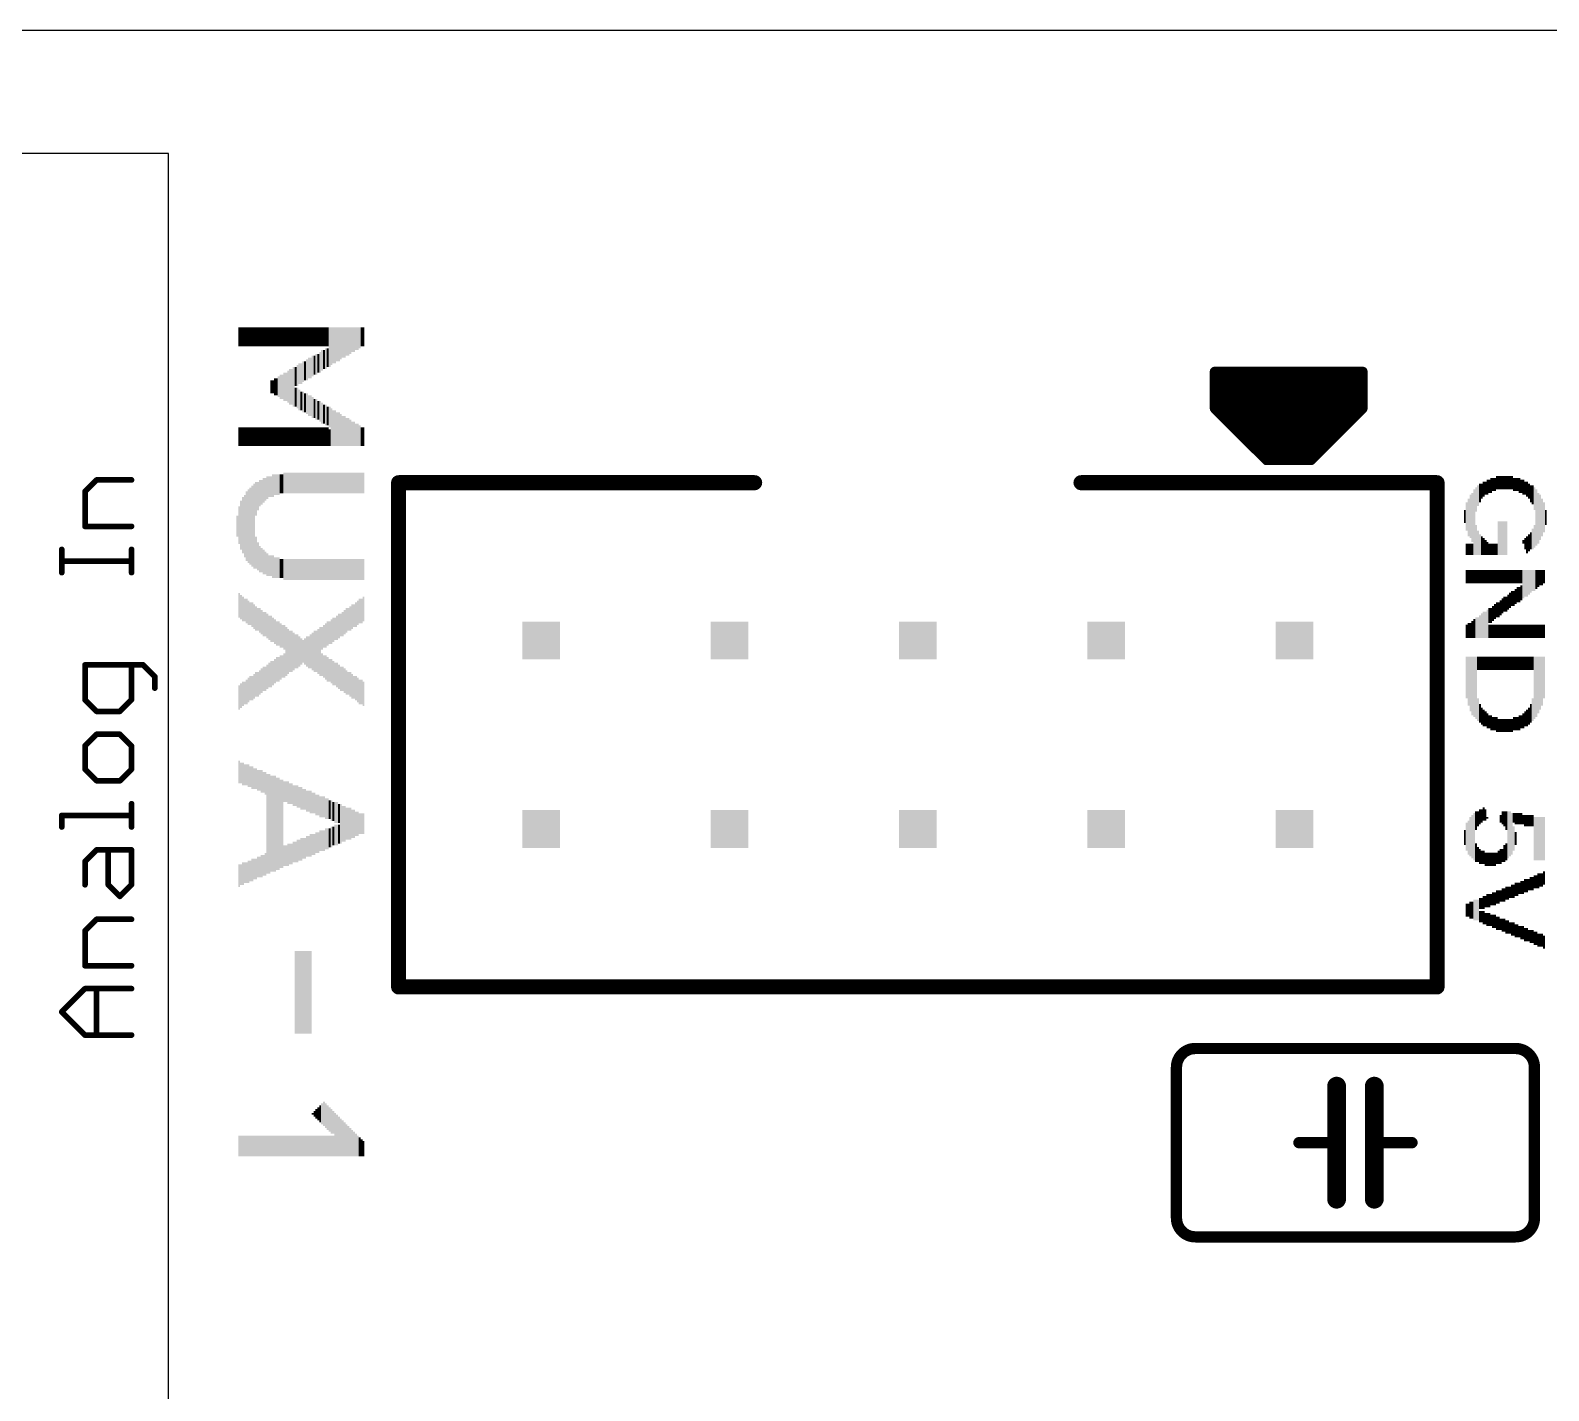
# Model space of a CAD drawing. Extents: x -5 to 130, y -14 to 61.
# Drawn here: x 90.14 to 110.6, y 41.66 to 60 of the extents above; entities that cross this region are included whole.
import ezdxf

# ---------------------------------------------------------------- set-up
doc = ezdxf.new("R2010")
doc.units = 0
for name, color, linetype in [('20', 178, 'CONTINUOUS'), ('21', 251, 'CONTINUOUS'), ('51', 251, 'CONTINUOUS')]:
    doc.layers.add(name, color=color, linetype=linetype)

# ---------------------------------------------------------------- blocks, each defined once
blk = doc.blocks.new('RECT')
blk.add_solid([(-0.5, -0.5), (0.5, -0.5), (-0.5, 0.5), (0.5, 0.5)])

msp = doc.modelspace()

# ---------------------------------------------------------------- linework, layer by layer
at = {"layer": '20'}
msp.add_line((130, 60), (-5, 60), dxfattribs=at)
at = {"layer": '21'}
for points, const_width in [([(106.1, 55.4318, 1), (106.1, 55.3683)], 0.0635), ([(106.1318, 55.4, 1), (106.0683, 55.4)], 0.0635), ([(106.1958, 55.4, 1), (106.1322, 55.4)], 0.0635), ([(106.3228, 55.4, 1), (106.2593, 55.4)], 0.0635), ([(106.4498, 55.4, 1), (106.3863, 55.4)], 0.0635), ([(106.5768, 55.4, 1), (106.5132, 55.4)], 0.0635), ([(106.7038, 55.4, 1), (106.6403, 55.4)], 0.0635), ([(106.8308, 55.4, 1), (106.7673, 55.4)], 0.0635), ([(106.9578, 55.4, 1), (106.8942, 55.4)], 0.0635), ([(107.0848, 55.4, 1), (107.0213, 55.4)], 0.0635), ([(107.2118, 55.4, 1), (107.1483, 55.4)], 0.0635), ([(107.3388, 55.4, 1), (107.2752, 55.4)], 0.0635), ([(107.4658, 55.4, 1), (107.4023, 55.4)], 0.0635), ([(107.5928, 55.4, 1), (107.5293, 55.4)], 0.0635), ([(107.7198, 55.4, 1), (107.6562, 55.4)], 0.0635), ([(107.8468, 55.4, 1), (107.7833, 55.4)], 0.0635), ([(107.9738, 55.4, 1), (107.9103, 55.4)], 0.0635), ([(108.1008, 55.4, 1), (108.0373, 55.4)], 0.0635), ([(108.1318, 55.4, 1), (108.0683, 55.4)], 0.0635), ([(108.1, 55.3683, 1), (108.1, 55.4318)], 0.0635), ([(106.1225, 54.9225, 1), (106.0775, 54.8775)], 0.0635), ([(106.0683, 54.9, 1), (106.1318, 54.9)], 0.0635), ([(106.1322, 54.836, 1), (106.1958, 54.836)], 0.0635), ([(108.0373, 54.869, 1), (108.1008, 54.869)], 0.0635), ([(108.0683, 54.9, 1), (108.1318, 54.9)], 0.0635), ([(108.1225, 54.8775, 1), (108.0775, 54.9225)], 0.0635), ([(106.2593, 54.709, 1), (106.3228, 54.709)], 0.0635), ([(107.9103, 54.742, 1), (107.9738, 54.742)], 0.0635), ([(106.3863, 54.582, 1), (106.4498, 54.582)], 0.0635), ([(106.5132, 54.455, 1), (106.5768, 54.455)], 0.0635), ([(107.6562, 54.488, 1), (107.7198, 54.488)], 0.0635), ([(107.7833, 54.615, 1), (107.8468, 54.615)], 0.0635), ([(106.6403, 54.328, 1), (106.7038, 54.328)], 0.0635), ([(106.8, 54.2318, 1), (106.8, 54.1683)], 0.0635), ([(106.7775, 54.1775, 1), (106.8225, 54.2225)], 0.0635), ([(107.1, 54.2318, 1), (107.1, 54.1683)], 0.0635), ([(107.1, 54.1683, 1), (107.1, 54.2318)], 0.0635), ([(107.3775, 54.2225, 1), (107.4225, 54.1775)], 0.0635), ([(107.4, 54.1683, 1), (107.4, 54.2318)], 0.0635), ([(107.4023, 54.234, 1), (107.4658, 54.234)], 0.0635), ([(107.5293, 54.361, 1), (107.5928, 54.361)], 0.0635), ([(106.7673, 54.201, 1), (106.8308, 54.201)], 0.0635), ([(106.8942, 54.2, 1), (106.9578, 54.2)], 0.0635), ([(107.0213, 54.2, 1), (107.0848, 54.2)], 0.0635), ([(107.1483, 54.2, 1), (107.2118, 54.2)], 0.0635), ([(107.2752, 54.2, 1), (107.3388, 54.2)], 0.0635), ([(91.0293, 53.9568, 1), (91.0293, 53.9187)], 0.0381), ([(91.0428, 53.9243, 1), (91.0158, 53.9512)], 0.0381), ([(91.4996, 53.9187, 1), (91.4996, 53.9568)], 0.0381), ([(95.1508, 53.9, 1), (95.0492, 53.9)], 0.1016), ([(95.1, 53.9508, 1), (95.1, 53.8492)], 0.1016), ([(99.9, 53.8492, 1), (99.9, 53.9508)], 0.1016), ([(104.3, 53.9508, 1), (104.3, 53.8492)], 0.1016), ([(109.1508, 53.9, 1), (109.0492, 53.9)], 0.1016), ([(109.1, 53.8492, 1), (109.1, 53.9508)], 0.1016), ([(90.8916, 53.781, 1), (90.8535, 53.781)], 0.0381), ([(90.8591, 53.7944, 1), (90.886, 53.7675)], 0.0381), ([(90.8725, 53.3297, 1), (90.8725, 53.2916)], 0.0381), ([(90.8535, 53.3107, 1), (90.8916, 53.3107)], 0.0381), ([(91.4996, 53.2916, 1), (91.4996, 53.3297)], 0.0381), ([(90.578, 53.0005, 1), (90.5399, 53.0005)], 0.0381), ([(91.5186, 53.0005, 1), (91.4806, 53.0005)], 0.0381), ([(90.559, 52.8628, 1), (90.559, 52.8247)], 0.0381), ([(91.4996, 52.8247, 1), (91.4996, 52.8628)], 0.0381), ([(90.5399, 52.687, 1), (90.578, 52.687)], 0.0381), ([(91.4806, 52.687, 1), (91.5186, 52.687)], 0.0381), ([(90.8725, 51.4621, 1), (90.8725, 51.424)], 0.0381), ([(90.8916, 51.443, 1), (90.8535, 51.443)], 0.0381), ([(91.5186, 51.443, 1), (91.4806, 51.443)], 0.0381), ([(91.6698, 51.4565, 1), (91.6429, 51.4296)], 0.0381), ([(91.6564, 51.424, 1), (91.6564, 51.4621)], 0.0381), ([(91.8322, 51.2863, 1), (91.7941, 51.2863)], 0.0381), ([(91.7997, 51.2728, 1), (91.8266, 51.2997)], 0.0381), ([(90.886, 50.9862, 1), (90.8591, 50.9592)], 0.0381), ([(90.8535, 50.9727, 1), (90.8916, 50.9727)], 0.0381), ([(91.4806, 50.9727, 1), (91.5186, 50.9727)], 0.0381), ([(91.5131, 50.9592, 1), (91.4861, 50.9862)], 0.0381), ([(91.7941, 51.1295, 1), (91.8322, 51.1295)], 0.0381), ([(91.0293, 50.835, 1), (91.0293, 50.7969)], 0.0381), ([(91.0158, 50.8025, 1), (91.0428, 50.8294)], 0.0381), ([(91.3294, 50.8294, 1), (91.3563, 50.8025)], 0.0381), ([(91.3428, 50.7969, 1), (91.3428, 50.835)], 0.0381), ([(90.8916, 50.3507, 1), (90.8535, 50.3507)], 0.0381), ([(90.8591, 50.3642, 1), (90.886, 50.3373)], 0.0381), ([(91.0293, 50.5266, 1), (91.0293, 50.4885)], 0.0381), ([(91.0428, 50.494, 1), (91.0158, 50.521)], 0.0381), ([(91.3563, 50.521, 1), (91.3294, 50.494)], 0.0381), ([(91.3428, 50.4885, 1), (91.3428, 50.5266)], 0.0381), ([(91.5186, 50.3507, 1), (91.4806, 50.3507)], 0.0381), ([(91.4861, 50.3373, 1), (91.5131, 50.3642)], 0.0381), ([(90.886, 50.0507, 1), (90.8591, 50.0237)], 0.0381), ([(90.8535, 50.0372, 1), (90.8916, 50.0372)], 0.0381), ([(91.4806, 50.0372, 1), (91.5186, 50.0372)], 0.0381), ([(91.5131, 50.0237, 1), (91.4861, 50.0507)], 0.0381), ([(91.0293, 49.8995, 1), (91.0293, 49.8614)], 0.0381), ([(91.0158, 49.867, 1), (91.0428, 49.8939)], 0.0381), ([(91.3294, 49.8939, 1), (91.3563, 49.867)], 0.0381), ([(91.3428, 49.8614, 1), (91.3428, 49.8995)], 0.0381), ([(91.5186, 49.5703, 1), (91.4806, 49.5703)], 0.0381), ([(90.559, 49.4326, 1), (90.559, 49.3945)], 0.0381), ([(90.578, 49.4135, 1), (90.5399, 49.4135)], 0.0381), ([(91.4996, 49.3945, 1), (91.4996, 49.4326)], 0.0381), ([(90.5399, 49.2568, 1), (90.578, 49.2568)], 0.0381), ([(91.4806, 49.2568, 1), (91.5186, 49.2568)], 0.0381), ([(91.0293, 48.9674, 1), (91.0293, 48.9293)], 0.0381), ([(91.0428, 48.9348, 1), (91.0158, 48.9618)], 0.0381), ([(91.2051, 48.9483, 1), (91.167, 48.9483)], 0.0381), ([(91.5186, 48.9483, 1), (91.4806, 48.9483)], 0.0381), ([(91.4996, 48.9293, 1), (91.4996, 48.9674)], 0.0381), ([(90.8916, 48.7915, 1), (90.8535, 48.7915)], 0.0381), ([(90.8591, 48.805, 1), (90.886, 48.7781)], 0.0381), ([(91.1995, 48.4915, 1), (91.1726, 48.4645)], 0.0381), ([(91.5131, 48.4645, 1), (91.4861, 48.4915)], 0.0381), ([(90.8535, 48.478, 1), (90.8916, 48.478)], 0.0381), ([(91.167, 48.478, 1), (91.2051, 48.478)], 0.0381), ([(91.3294, 48.3347, 1), (91.3563, 48.3078)], 0.0381), ([(91.3294, 48.3078, 1), (91.3563, 48.3347)], 0.0381), ([(91.4806, 48.478, 1), (91.5186, 48.478)], 0.0381), ([(91.0293, 48.0318, 1), (91.0293, 47.9937)], 0.0381), ([(91.0428, 47.9993, 1), (91.0158, 48.0263)], 0.0381), ([(91.4996, 47.9937, 1), (91.4996, 48.0318)], 0.0381), ([(90.8591, 47.8695, 1), (90.886, 47.8425)], 0.0381), ([(90.8916, 47.856, 1), (90.8535, 47.856)], 0.0381), ([(90.8725, 47.4048, 1), (90.8725, 47.3667)], 0.0381), ([(90.8535, 47.3857, 1), (90.8916, 47.3857)], 0.0381), ([(91.4996, 47.3667, 1), (91.4996, 47.4048)], 0.0381), ([(90.8725, 47.0963, 1), (90.8725, 47.0582)], 0.0381), ([(90.886, 47.0638, 1), (90.8591, 47.0907)], 0.0381), ([(91.0483, 47.0773, 1), (91.0103, 47.0773)], 0.0381), ([(91.4996, 47.0582, 1), (91.4996, 47.0963)], 0.0381), ([(95.1, 47.1508, 1), (95.1, 47.0492)], 0.1016), ([(95.0492, 47.1, 1), (95.1508, 47.1)], 0.1016), ([(109.0492, 47.1, 1), (109.1508, 47.1)], 0.1016), ([(109.1, 47.0492, 1), (109.1, 47.1508)], 0.1016), ([(90.5725, 46.7772, 1), (90.5455, 46.7503)], 0.0381), ([(90.5455, 46.7772, 1), (90.5725, 46.7503)], 0.0381), ([(90.8725, 46.4693, 1), (90.8725, 46.4312)], 0.0381), ([(90.8591, 46.4367, 1), (90.886, 46.4637)], 0.0381), ([(91.0103, 46.4502, 1), (91.0483, 46.4502)], 0.0381), ([(91.4996, 46.4312, 1), (91.4996, 46.4693)], 0.0381), ([(105.841, 46.27, 0.4142), (105.587, 46.016)], 0.1524), ([(105.841, 46.3081, 1), (105.841, 46.2319)], 0.0762), ([(105.841, 46.2319, 1), (105.841, 46.3081)], 0.0762), ([(110.413, 46.016, 0.4142), (110.159, 46.27)], 0.1524), ([(110.159, 46.3081, 1), (110.159, 46.2319)], 0.0762), ([(110.159, 46.2319, 1), (110.159, 46.3081)], 0.0762), ([(105.6251, 46.016, 1), (105.5489, 46.016)], 0.0762), ([(110.4511, 46.016, 1), (110.3749, 46.016)], 0.0762), ([(105.5489, 46.016, 1), (105.6251, 46.016)], 0.0762), ([(107.8095, 45.762, 1), (107.6825, 45.762)], 0.127), ([(108.3175, 45.762, 1), (108.1905, 45.762)], 0.127), ([(110.3749, 46.016, 1), (110.4511, 46.016)], 0.0762), ([(107.619, 45.0381, 1), (107.619, 44.9619)], 0.0762), ([(107.8095, 45, 1), (107.6825, 45)], 0.127), ([(107.6825, 45, 1), (107.8095, 45)], 0.127), ([(107.746, 44.9619, 1), (107.746, 45.0381)], 0.0762), ([(108.3175, 45, 1), (108.1905, 45)], 0.127), ([(108.1905, 45, 1), (108.3175, 45)], 0.127), ([(108.254, 45.0381, 1), (108.254, 44.9619)], 0.0762), ([(108.381, 44.9619, 1), (108.381, 45.0381)], 0.0762), ([(107.6825, 44.238, 1), (107.8095, 44.238)], 0.127), ([(108.1905, 44.238, 1), (108.3175, 44.238)], 0.127), ([(105.587, 43.984, 0.4142), (105.841, 43.73)], 0.1524), ([(105.6251, 43.984, 1), (105.5489, 43.984)], 0.0762), ([(105.5489, 43.984, 1), (105.6251, 43.984)], 0.0762), ([(110.159, 43.73, 0.4142), (110.413, 43.984)], 0.1524), ([(110.4511, 43.984, 1), (110.3749, 43.984)], 0.0762), ([(110.3749, 43.984, 1), (110.4511, 43.984)], 0.0762), ([(105.841, 43.7681, 1), (105.841, 43.6919)], 0.0762), ([(105.841, 43.6919, 1), (105.841, 43.7681)], 0.0762), ([(110.159, 43.7681, 1), (110.159, 43.6919)], 0.0762), ([(110.159, 43.6919, 1), (110.159, 43.7681)], 0.0762)]:
    msp.add_lwpolyline(points, format="xyb", dxfattribs=dict(at, const_width=const_width))
for points, const_width in [([(108.1, 55.4), (106.1, 55.4)], 0.127), ([(106.1, 55.4), (106.1, 54.9)], 0.127), ([(106.164, 55.4), (106.164, 54.836)], 0.127), ([(106.291, 55.4), (106.291, 54.709)], 0.127), ([(106.418, 55.4), (106.418, 54.582)], 0.127), ([(106.545, 55.4), (106.545, 54.455)], 0.127), ([(106.672, 55.4), (106.672, 54.328)], 0.127), ([(106.799, 55.4), (106.799, 54.201)], 0.127), ([(106.926, 55.4), (106.926, 54.2)], 0.127), ([(107.053, 55.4), (107.053, 54.2)], 0.127), ([(107.18, 55.4), (107.18, 54.2)], 0.127), ([(107.307, 55.4), (107.307, 54.2)], 0.127), ([(107.434, 55.4), (107.434, 54.234)], 0.127), ([(107.561, 55.4), (107.561, 54.361)], 0.127), ([(107.688, 55.4), (107.688, 54.488)], 0.127), ([(107.815, 55.4), (107.815, 54.615)], 0.127), ([(107.942, 55.4), (107.942, 54.742)], 0.127), ([(108.069, 55.4), (108.069, 54.869)], 0.127), ([(108.1, 54.9), (108.1, 55.4)], 0.127), ([(106.1, 54.9), (106.8, 54.2)], 0.127), ([(107.4, 54.2), (108.1, 54.9)], 0.127), ([(106.8, 54.2), (107.1, 54.2)], 0.127), ([(107.1, 54.2), (107.4, 54.2)], 0.127), ([(90.8725, 53.781), (91.0293, 53.9377)], 0.0762), ([(91.0293, 53.9377), (91.4996, 53.9377)], 0.0762), ([(95.1, 53.9), (95.1, 47.1)], 0.2032), ([(95.1, 53.9), (99.9, 53.9)], 0.2032), ([(109.1, 53.9), (104.3, 53.9)], 0.2032), ([(109.1, 53.9), (109.1, 47.1)], 0.2032), ([(90.8725, 53.3107), (90.8725, 53.781)], 0.0762), ([(91.4996, 53.3107), (90.8725, 53.3107)], 0.0762), ([(90.559, 52.687), (90.559, 53.0005)], 0.0762), ([(91.4996, 52.687), (91.4996, 53.0005)], 0.0762), ([(91.4996, 52.8438), (90.559, 52.8438)], 0.0762), ([(91.6564, 51.443), (90.8725, 51.443)], 0.0762), ([(90.8725, 51.443), (90.8725, 50.9727)], 0.0762), ([(91.4996, 50.9727), (91.4996, 51.443)], 0.0762), ([(91.8131, 51.2863), (91.6564, 51.443)], 0.0762), ([(91.8131, 51.1295), (91.8131, 51.2863)], 0.0762), ([(90.8725, 50.9727), (91.0293, 50.816)], 0.0762), ([(91.3428, 50.816), (91.4996, 50.9727)], 0.0762), ([(91.0293, 50.816), (91.3428, 50.816)], 0.0762), ([(91.0293, 50.5075), (90.8725, 50.3507)], 0.0762), ([(90.8725, 50.3507), (90.8725, 50.0372)], 0.0762), ([(91.3428, 50.5075), (91.0293, 50.5075)], 0.0762), ([(91.4996, 50.3507), (91.3428, 50.5075)], 0.0762), ([(91.4996, 50.0372), (91.4996, 50.3507)], 0.0762), ([(90.8725, 50.0372), (91.0293, 49.8804)], 0.0762), ([(91.3428, 49.8804), (91.4996, 50.0372)], 0.0762), ([(91.0293, 49.8804), (91.3428, 49.8804)], 0.0762), ([(91.4996, 49.2568), (91.4996, 49.5703)], 0.0762), ([(90.559, 49.2568), (90.559, 49.4135)], 0.0762), ([(90.559, 49.4135), (91.4996, 49.4135)], 0.0762), ([(90.8725, 48.7915), (91.0293, 48.9483)], 0.0762), ([(91.0293, 48.9483), (91.4996, 48.9483)], 0.0762), ([(91.1861, 48.478), (91.1861, 48.9483)], 0.0762), ([(91.4996, 48.9483), (91.4996, 48.478)], 0.0762), ([(90.8725, 48.478), (90.8725, 48.7915)], 0.0762), ([(91.3428, 48.3212), (91.1861, 48.478)], 0.0762), ([(91.4996, 48.478), (91.3428, 48.3212)], 0.0762), ([(90.8725, 47.856), (91.0293, 48.0128)], 0.0762), ([(91.0293, 48.0128), (91.4996, 48.0128)], 0.0762), ([(90.8725, 47.3857), (90.8725, 47.856)], 0.0762), ([(91.4996, 47.3857), (90.8725, 47.3857)], 0.0762), ([(90.559, 46.7637), (90.8725, 47.0773)], 0.0762), ([(90.8725, 47.0773), (91.4996, 47.0773)], 0.0762), ([(91.0293, 46.4502), (91.0293, 47.0773)], 0.0762), ([(109.1, 47.1), (95.1, 47.1)], 0.2032), ([(90.8725, 46.4502), (90.559, 46.7637)], 0.0762), ([(91.4996, 46.4502), (90.8725, 46.4502)], 0.0762), ([(105.841, 46.27), (110.159, 46.27)], 0.1524), ([(105.587, 46.016), (105.587, 43.984)], 0.1524), ([(110.413, 46.016), (110.413, 43.984)], 0.1524), ([(107.746, 45.762), (107.746, 45)], 0.254), ([(108.254, 45), (108.254, 45.762)], 0.254), ([(107.746, 45), (107.619, 45)], 0.1524), ([(107.746, 45), (107.746, 44.238)], 0.254), ([(108.254, 45), (108.254, 44.238)], 0.254), ([(108.381, 45), (108.254, 45)], 0.1524), ([(110.159, 43.73), (105.841, 43.73)], 0.1524)]:
    msp.add_lwpolyline(points, dxfattribs=dict(at, const_width=const_width))
at = {"layer": '51'}
for p, q in [((92, 58.34), (89.46, 58.34)), ((92, -7.7), (92, 58.34))]:
    msp.add_line(p, q, dxfattribs=at)
at = {"layer": '51', "const_width": 0.1524}
for points in [[(107.619, 45), (107.238, 45)], [(108.762, 45), (108.381, 45)]]:
    msp.add_lwpolyline(points, dxfattribs=at)
at = {"layer": '51', "const_width": 0.0762}
for points in [[(107.238, 45.0381, 1), (107.238, 44.9619)], [(107.619, 44.9619, 1), (107.619, 45.0381)], [(108.381, 45.0381, 1), (108.381, 44.9619)], [(108.762, 44.9619, 1), (108.762, 45.0381)]]:
    msp.add_lwpolyline(points, format="xyb", dxfattribs=at)

# ---------------------------------------------------------------- block references
at = {"layer": '21', "yscale": 0.0254, "rotation": 270}
for p, xscale in [((92.95, 55.8663), 0.254), ((92.9754, 55.8663), 0.254), ((93.0008, 55.8663), 0.254), ((93.0262, 55.8663), 0.254), ((93.0516, 55.8663), 0.254), ((93.077, 55.8663), 0.254), ((93.1024, 55.8663), 0.254), ((93.1278, 55.8663), 0.254), ((93.1532, 55.8663), 0.254), ((93.1786, 55.8663), 0.254), ((93.204, 55.8663), 0.254), ((93.2294, 55.8663), 0.254), ((93.2548, 55.8663), 0.254), ((93.2802, 55.8663), 0.254), ((93.3056, 55.8663), 0.254), ((93.331, 55.8663), 0.254), ((93.3564, 55.8663), 0.254), ((93.3818, 55.8663), 0.254), ((93.4072, 55.8663), 0.254), ((93.4326, 55.8663), 0.254), ((93.458, 55.8663), 0.254), ((93.4834, 55.8663), 0.254), ((93.5088, 55.8663), 0.254), ((93.5342, 55.8663), 0.254), ((93.5596, 55.8663), 0.254), ((93.585, 55.8663), 0.254), ((93.6104, 55.8663), 0.254), ((93.6358, 55.8663), 0.254), ((93.6612, 55.8663), 0.254), ((93.6866, 55.8663), 0.254), ((93.712, 55.8663), 0.254), ((93.7374, 55.8663), 0.254), ((93.7628, 55.8663), 0.254), ((93.7882, 55.8663), 0.254), ((93.8136, 55.8663), 0.254), ((93.839, 55.8663), 0.254), ((93.8644, 55.8663), 0.254), ((93.8898, 55.8663), 0.254), ((93.9152, 55.8663), 0.254), ((93.9406, 55.8663), 0.254), ((93.966, 55.8663), 0.254), ((93.9914, 55.8663), 0.254), ((94.0168, 55.8663), 0.254), ((94.0422, 55.8663), 0.254), ((94.0676, 55.8663), 0.254), ((94.093, 55.8663), 0.254), ((94.1184, 55.8663), 0.254), ((94.1438, 55.8663), 0.254), ((94.1692, 55.7266), 0.5334), ((94.1946, 55.7393), 0.508), ((94.22, 55.752), 0.4826), ((94.2454, 55.752), 0.4826), ((94.2708, 55.7647), 0.4572), ((94.2962, 55.7647), 0.4572), ((94.3216, 55.7774), 0.4318), ((94.347, 55.7901), 0.4064), ((94.3724, 55.7901), 0.4064), ((94.3978, 55.8028), 0.381), ((94.4232, 55.8028), 0.381), ((94.4486, 55.8155), 0.3556), ((94.474, 55.8282), 0.3302), ((94.4994, 55.8282), 0.3302), ((94.5248, 55.8409), 0.3048), ((94.5502, 55.8409), 0.3048), ((94.5756, 55.8536), 0.2794), ((94.601, 55.8663), 0.254), ((94.6264, 55.8663), 0.254), ((94.0676, 55.5488), 0.2794), ((94.093, 55.5615), 0.254), ((94.1184, 55.5742), 0.2794), ((94.1438, 55.5869), 0.254), ((93.7374, 55.3456), 0.2794), ((93.7628, 55.371), 0.2794), ((93.7882, 55.371), 0.2794), ((93.8136, 55.3964), 0.2794), ((93.839, 55.4091), 0.254), ((93.8644, 55.4218), 0.2794), ((93.8898, 55.4472), 0.2794), ((93.9152, 55.4472), 0.2794), ((93.9406, 55.4726), 0.2794), ((93.966, 55.4853), 0.254), ((93.9914, 55.498), 0.2794), ((94.0168, 55.5107), 0.254), ((94.0422, 55.5234), 0.2794), ((93.3818, 55.1932), 0.1778), ((93.4072, 55.1932), 0.1778), ((93.4326, 55.1932), 0.2286), ((93.458, 55.1932), 0.2286), ((93.4834, 55.1932), 0.2794), ((93.5088, 55.1932), 0.3302), ((93.5342, 55.1932), 0.3302), ((93.5596, 55.1932), 0.381), ((93.585, 55.1932), 0.381), ((93.6104, 55.1932), 0.4318), ((93.6358, 55.1932), 0.4826), ((93.6612, 55.1932), 0.4826), ((93.6866, 55.1932), 0.5334), ((93.712, 55.3329), 0.254), ((93.712, 55.0535), 0.254), ((93.7374, 55.0408), 0.2794), ((93.7628, 55.0154), 0.2794), ((93.7882, 55.0027), 0.254), ((93.8136, 54.99), 0.2794), ((93.839, 54.9773), 0.254), ((93.8644, 54.9646), 0.2794), ((93.8898, 54.9392), 0.2794), ((93.9152, 54.9392), 0.2794), ((93.9406, 54.9138), 0.2794), ((93.966, 54.9011), 0.254), ((93.9914, 54.8884), 0.2794), ((94.0168, 54.8757), 0.254), ((94.0422, 54.863), 0.2794), ((94.0676, 54.8376), 0.2794), ((94.093, 54.8249), 0.254), ((94.1184, 54.8122), 0.2794), ((94.1438, 54.7995), 0.254), ((94.1692, 54.7868), 0.2794), ((94.1946, 54.6471), 0.508), ((94.22, 54.6344), 0.4826), ((94.2454, 54.6344), 0.4826), ((94.2708, 54.6217), 0.4572), ((94.2962, 54.6217), 0.4572), ((94.3216, 54.609), 0.4318), ((94.347, 54.5963), 0.4064), ((94.3724, 54.5963), 0.4064), ((94.3978, 54.5836), 0.381), ((94.4232, 54.5836), 0.381), ((94.4486, 54.5709), 0.3556), ((94.474, 54.5582), 0.3302), ((94.4994, 54.5582), 0.3302), ((94.5248, 54.5455), 0.3048), ((94.5502, 54.5455), 0.3048), ((94.5756, 54.5328), 0.2794), ((92.95, 54.5201), 0.254), ((92.9754, 54.5201), 0.254), ((93.0008, 54.5201), 0.254), ((93.0262, 54.5201), 0.254), ((93.0516, 54.5201), 0.254), ((93.077, 54.5201), 0.254), ((93.1024, 54.5201), 0.254), ((93.1278, 54.5201), 0.254), ((93.1532, 54.5201), 0.254), ((93.1786, 54.5201), 0.254), ((93.204, 54.5201), 0.254), ((93.2294, 54.5201), 0.254), ((93.2548, 54.5201), 0.254), ((93.2802, 54.5201), 0.254), ((93.3056, 54.5201), 0.254), ((93.331, 54.5201), 0.254), ((93.3564, 54.5201), 0.254), ((93.3818, 54.5201), 0.254), ((93.4072, 54.5201), 0.254), ((93.4326, 54.5201), 0.254), ((93.458, 54.5201), 0.254), ((93.4834, 54.5201), 0.254), ((93.5088, 54.5201), 0.254), ((93.5342, 54.5201), 0.254), ((93.5596, 54.5201), 0.254), ((93.585, 54.5201), 0.254), ((93.6104, 54.5201), 0.254), ((93.6358, 54.5201), 0.254), ((93.6612, 54.5201), 0.254), ((93.6866, 54.5201), 0.254), ((93.712, 54.5201), 0.254), ((93.7374, 54.5201), 0.254), ((93.7628, 54.5201), 0.254), ((93.7882, 54.5201), 0.254), ((93.8136, 54.5201), 0.254), ((93.839, 54.5201), 0.254), ((93.8644, 54.5201), 0.254), ((93.8898, 54.5201), 0.254), ((93.9152, 54.5201), 0.254), ((93.9406, 54.5201), 0.254), ((93.966, 54.5201), 0.254), ((93.9914, 54.5201), 0.254), ((94.0168, 54.5201), 0.254), ((94.0422, 54.5201), 0.254), ((94.0676, 54.5201), 0.254), ((94.093, 54.5201), 0.254), ((94.1184, 54.5201), 0.254), ((94.1438, 54.5201), 0.254), ((94.1692, 54.5074), 0.2286), ((94.601, 54.5201), 0.254), ((94.6264, 54.5201), 0.254), ((93.5596, 53.8978), 0.2794), ((93.585, 53.8978), 0.2794), ((93.6104, 53.8978), 0.2794), ((93.6358, 53.8978), 0.2794), ((93.6612, 53.8978), 0.2794), ((93.6866, 53.8978), 0.2794), ((93.712, 53.8978), 0.2794), ((93.7374, 53.8978), 0.2794), ((93.7628, 53.8978), 0.2794), ((93.7882, 53.8978), 0.2794), ((93.8136, 53.8978), 0.2794), ((93.839, 53.8978), 0.2794), ((93.8644, 53.8978), 0.2794), ((93.8898, 53.8978), 0.2794), ((93.9152, 53.8978), 0.2794), ((93.9406, 53.8978), 0.2794), ((93.966, 53.8978), 0.2794), ((93.9914, 53.8978), 0.2794), ((94.0168, 53.8978), 0.2794), ((94.0422, 53.8978), 0.2794), ((94.0676, 53.8978), 0.2794), ((94.093, 53.8978), 0.2794), ((94.1184, 53.8978), 0.2794), ((94.1438, 53.8978), 0.2794), ((94.1692, 53.8978), 0.2794), ((94.1946, 53.8978), 0.2794), ((94.22, 53.8978), 0.2794), ((94.2454, 53.8978), 0.2794), ((94.2708, 53.8978), 0.2794), ((94.2962, 53.8978), 0.2794), ((94.3216, 53.8978), 0.2794), ((94.347, 53.8978), 0.2794), ((94.3724, 53.8978), 0.2794), ((94.3978, 53.8978), 0.2794), ((94.4232, 53.8978), 0.2794), ((94.4486, 53.8978), 0.2794), ((94.474, 53.8978), 0.2794), ((94.4994, 53.8978), 0.2794), ((94.5248, 53.8978), 0.2794), ((94.5502, 53.8978), 0.2794), ((94.5756, 53.8978), 0.2794), ((94.601, 53.8978), 0.2794), ((94.6264, 53.8978), 0.2794), ((93.1024, 53.3136), 1.0414), ((93.1278, 53.3136), 1.0922), ((93.1532, 53.3136), 1.143), ((93.1786, 53.6819), 0.4572), ((93.204, 53.72), 0.381), ((93.2294, 53.7581), 0.3556), ((93.2548, 53.7708), 0.3302), ((93.2802, 53.7962), 0.3302), ((93.3056, 53.8089), 0.3048), ((93.331, 53.8343), 0.3048), ((93.3564, 53.847), 0.2794), ((93.3818, 53.847), 0.2794), ((93.4072, 53.8597), 0.3048), ((93.4326, 53.8724), 0.2794), ((93.458, 53.8724), 0.2794), ((93.4834, 53.8724), 0.2794), ((93.5088, 53.8851), 0.254), ((93.5342, 53.8851), 0.254), ((109.627, 53.673), 0.3302), ((109.6524, 53.7238), 0.2794), ((109.6778, 53.7619), 0.254), ((109.7032, 53.7873), 0.2032), ((109.7286, 53.8127), 0.2032), ((109.754, 53.8254), 0.1778), ((109.7794, 53.8381), 0.2032), ((109.8048, 53.8508), 0.1778), ((109.8302, 53.8635), 0.2032), ((109.8556, 53.8762), 0.1778), ((109.881, 53.8762), 0.1778), ((109.9064, 53.9016), 0.1778), ((109.9318, 53.9016), 0.1778), ((109.9572, 53.9016), 0.1778), ((109.9826, 53.9016), 0.1778), ((110.008, 53.9016), 0.1778), ((110.0334, 53.9016), 0.1778), ((110.0588, 53.9016), 0.1778), ((110.0842, 53.9016), 0.1778), ((110.1096, 53.9016), 0.1778), ((110.135, 53.8762), 0.1778), ((110.1604, 53.8762), 0.1778), ((110.1858, 53.8762), 0.1778), ((110.2112, 53.8635), 0.2032), ((110.2366, 53.8508), 0.1778), ((110.262, 53.8381), 0.2032), ((110.2874, 53.8254), 0.1778), ((110.3128, 53.8127), 0.2032), ((110.3382, 53.7873), 0.2032), ((110.3636, 53.7492), 0.2286), ((110.389, 53.7365), 0.254), ((110.4144, 53.6857), 0.3048), ((92.9754, 53.3263), 0.6604), ((93.0008, 53.3263), 0.762), ((93.0262, 53.3136), 0.8382), ((93.0516, 53.3136), 0.9398), ((93.077, 53.3136), 0.9906), ((109.5, 53.4444), 0.381), ((109.5254, 53.4317), 0.508), ((109.5508, 53.4444), 0.5842), ((109.5762, 53.4317), 0.6604), ((109.6016, 53.3682), 0.889), ((110.4398, 53.4317), 0.762), ((110.4652, 53.419), 0.6858), ((110.4906, 53.4317), 0.6096), ((110.516, 53.4317), 0.508), ((110.5414, 53.4317), 0.4064), ((92.9246, 53.3136), 0.2794), ((92.95, 53.3263), 0.508), ((109.4746, 53.4444), 0.1778), ((110.5668, 53.4317), 0.2032), ((109.627, 53.1269), 0.4064), ((109.6524, 53.0888), 0.3302), ((109.9318, 53.1523), 0.4572), ((109.9572, 53.1523), 0.4572), ((109.9826, 53.1523), 0.4572), ((110.008, 53.1523), 0.4572), ((110.0334, 53.1523), 0.4572), ((110.3636, 53.1142), 0.2286), ((110.389, 53.1396), 0.2794), ((110.4144, 53.1777), 0.3048), ((93.1786, 52.958), 0.4318), ((93.204, 52.9072), 0.381), ((93.2294, 52.8691), 0.3556), ((93.2548, 52.8564), 0.3302), ((109.5, 52.9999), 0.1524), ((109.5254, 52.9999), 0.1524), ((109.5508, 52.9999), 0.1524), ((109.5762, 52.9999), 0.1524), ((109.6778, 53.0634), 0.2794), ((109.7032, 53.0507), 0.254), ((109.7286, 53.038), 0.2286), ((109.754, 53.0253), 0.2032), ((109.7794, 53.0126), 0.1778), ((109.8048, 52.9999), 0.1524), ((109.8302, 52.9999), 0.1524), ((109.8556, 52.9999), 0.1524), ((109.881, 52.9999), 0.1524), ((109.9064, 52.9999), 0.1524), ((110.262, 53.1015), 0.0508), ((110.2874, 53.0761), 0.1524), ((110.3128, 53.0634), 0.2286), ((110.3382, 53.0888), 0.2286), ((93.2802, 52.831), 0.3302), ((93.3056, 52.8183), 0.3048), ((93.331, 52.7929), 0.3048), ((93.3564, 52.7802), 0.2794), ((93.3818, 52.7802), 0.2794), ((93.4072, 52.7675), 0.3048), ((93.4326, 52.7548), 0.2794), ((93.458, 52.7548), 0.2794), ((93.4834, 52.7548), 0.2794), ((93.5088, 52.7421), 0.254), ((93.5342, 52.7421), 0.254), ((93.5596, 52.7294), 0.2794), ((93.585, 52.7294), 0.2794), ((93.6104, 52.7294), 0.2794), ((93.6358, 52.7294), 0.2794), ((93.6612, 52.7294), 0.2794), ((93.6866, 52.7294), 0.2794), ((93.712, 52.7294), 0.2794), ((93.7374, 52.7294), 0.2794), ((93.7628, 52.7294), 0.2794), ((93.7882, 52.7294), 0.2794), ((93.8136, 52.7294), 0.2794), ((93.839, 52.7294), 0.2794), ((93.8644, 52.7294), 0.2794), ((93.8898, 52.7294), 0.2794), ((93.9152, 52.7294), 0.2794), ((93.9406, 52.7294), 0.2794), ((93.966, 52.7294), 0.2794), ((93.9914, 52.7294), 0.2794), ((94.0168, 52.7294), 0.2794), ((94.0422, 52.7294), 0.2794), ((94.0676, 52.7294), 0.2794), ((94.093, 52.7294), 0.2794), ((94.1184, 52.7294), 0.2794), ((94.1438, 52.7294), 0.2794), ((94.1692, 52.7294), 0.2794), ((94.1946, 52.7294), 0.2794), ((94.22, 52.7294), 0.2794), ((94.2454, 52.7294), 0.2794), ((94.2708, 52.7294), 0.2794), ((94.2962, 52.7294), 0.2794), ((94.3216, 52.7294), 0.2794), ((94.347, 52.7294), 0.2794), ((94.3724, 52.7294), 0.2794), ((94.3978, 52.7294), 0.2794), ((94.4232, 52.7294), 0.2794), ((94.4486, 52.7294), 0.2794), ((94.474, 52.7294), 0.2794), ((94.4994, 52.7294), 0.2794), ((94.5248, 52.7294), 0.2794), ((94.5502, 52.7294), 0.2794), ((94.5756, 52.7294), 0.2794), ((94.601, 52.7294), 0.2794), ((94.6264, 52.7294), 0.2794), ((109.5, 52.6316), 0.1778), ((109.5254, 52.6316), 0.1778), ((109.5508, 52.6316), 0.1778), ((109.5762, 52.6316), 0.1778), ((109.6016, 52.6316), 0.1778), ((109.627, 52.6316), 0.1778), ((109.6524, 52.6316), 0.1778), ((109.6778, 52.6316), 0.1778), ((109.7032, 52.6316), 0.1778), ((109.7286, 52.6316), 0.1778), ((109.754, 52.6316), 0.1778), ((109.7794, 52.6316), 0.1778), ((109.8048, 52.6316), 0.1778), ((109.8302, 52.6316), 0.1778), ((109.8556, 52.6316), 0.1778), ((109.881, 52.6316), 0.1778), ((109.9064, 52.6316), 0.1778), ((109.9318, 52.6316), 0.1778), ((109.9572, 52.6316), 0.1778), ((109.9826, 52.6316), 0.1778), ((110.008, 52.6316), 0.1778), ((110.0334, 52.6316), 0.1778), ((110.0588, 52.6316), 0.1778), ((110.0842, 52.6316), 0.1778), ((110.1096, 52.6316), 0.1778), ((110.135, 52.6316), 0.1778), ((110.1604, 52.6316), 0.1778), ((110.1858, 52.6316), 0.1778), ((110.2112, 52.6316), 0.1778), ((110.2366, 52.6316), 0.1778), ((110.262, 52.53), 0.381), ((110.2874, 52.5427), 0.3556), ((110.3128, 52.5427), 0.3556), ((110.3382, 52.5554), 0.3302), ((110.3636, 52.5681), 0.3048), ((110.389, 52.5808), 0.2794), ((110.4144, 52.5808), 0.2794), ((110.4398, 52.5935), 0.254), ((110.4652, 52.6062), 0.2286), ((110.4906, 52.6189), 0.2032), ((110.516, 52.6189), 0.2032), ((110.5414, 52.6316), 0.1778), ((92.95, 52.2468), 0.3302), ((110.0842, 52.3141), 0.2032), ((110.1096, 52.3395), 0.2032), ((110.135, 52.3395), 0.2032), ((110.1604, 52.3649), 0.2032), ((110.1858, 52.3903), 0.2032), ((110.2112, 52.3903), 0.2032), ((110.2366, 52.4157), 0.2032), ((92.9754, 52.2214), 0.3302), ((93.0008, 52.196), 0.3302), ((93.0262, 52.1833), 0.3048), ((93.0516, 52.1706), 0.3302), ((93.077, 52.1452), 0.3302), ((93.1024, 52.1325), 0.3048), ((93.1278, 52.1198), 0.3302), ((93.1532, 52.0944), 0.3302), ((93.1786, 52.069), 0.3302), ((93.204, 52.0563), 0.3048), ((93.2294, 52.0436), 0.3302), ((94.3978, 52.0436), 0.3302), ((94.4232, 52.0563), 0.3048), ((94.4486, 52.069), 0.3302), ((94.474, 52.0944), 0.3302), ((94.4994, 52.1071), 0.3048), ((94.5248, 52.1198), 0.3302), ((94.5502, 52.1452), 0.3302), ((94.5756, 52.1706), 0.3302), ((94.601, 52.1706), 0.3302), ((94.6264, 52.196), 0.3302), ((109.8048, 52.1109), 0.2032), ((109.8302, 52.1109), 0.2032), ((109.8556, 52.1363), 0.2032), ((109.881, 52.1617), 0.2032), ((109.9064, 52.1871), 0.2032), ((109.9318, 52.1871), 0.2032), ((109.9572, 52.2125), 0.2032), ((109.9826, 52.2379), 0.2032), ((110.008, 52.2633), 0.2032), ((110.0334, 52.2633), 0.2032), ((110.0588, 52.2887), 0.2032), ((93.2548, 52.0182), 0.3302), ((93.2802, 51.9928), 0.3302), ((93.3056, 51.9928), 0.3302), ((93.331, 51.9674), 0.3302), ((93.3564, 51.942), 0.3302), ((93.3818, 51.9293), 0.3556), ((93.4072, 51.9166), 0.3302), ((93.4326, 51.8912), 0.3302), ((93.458, 51.8658), 0.3302), ((93.4834, 51.8658), 0.3302), ((93.5088, 51.8404), 0.3302), ((94.1184, 51.8404), 0.3302), ((94.1438, 51.8658), 0.3302), ((94.1692, 51.8785), 0.3048), ((94.1946, 51.8912), 0.3302), ((94.22, 51.9166), 0.3302), ((94.2454, 51.9293), 0.3048), ((94.2708, 51.942), 0.3302), ((94.2962, 51.9674), 0.3302), ((94.3216, 51.9801), 0.3048), ((94.347, 51.9928), 0.3302), ((94.3724, 52.0182), 0.3302), ((109.5254, 51.9077), 0.2032), ((109.5508, 51.9077), 0.2032), ((109.5762, 51.9204), 0.2286), ((109.6016, 51.9331), 0.254), ((109.627, 51.9458), 0.2794), ((109.6524, 51.9458), 0.2794), ((109.6778, 51.9585), 0.3048), ((109.7032, 51.9712), 0.3302), ((109.7286, 51.9839), 0.3556), ((109.754, 51.9839), 0.3556), ((109.7794, 51.9966), 0.381), ((93.5342, 51.8277), 0.3048), ((93.5596, 51.815), 0.3302), ((93.585, 51.6245), 0.6604), ((93.6104, 51.6245), 0.6096), ((93.6358, 51.6245), 0.5588), ((93.6612, 51.6245), 0.5588), ((93.6866, 51.6245), 0.508), ((93.712, 51.6245), 0.4572), ((93.7374, 51.6245), 0.4572), ((93.7628, 51.6245), 0.4064), ((93.7882, 51.6245), 0.3556), ((93.839, 51.6245), 0.3556), ((93.8644, 51.6245), 0.4064), ((93.8898, 51.6118), 0.4318), ((93.9152, 51.6245), 0.4572), ((93.9406, 51.6245), 0.508), ((93.966, 51.6245), 0.5588), ((93.9914, 51.6245), 0.5588), ((94.0168, 51.6245), 0.6096), ((94.0422, 51.6245), 0.6604), ((94.0676, 51.8023), 0.3048), ((94.093, 51.8277), 0.3048), ((109.5, 51.895), 0.1778), ((109.8048, 51.895), 0.1778), ((109.8302, 51.895), 0.1778), ((109.8556, 51.895), 0.1778), ((109.881, 51.895), 0.1778), ((109.9064, 51.895), 0.1778), ((109.9318, 51.895), 0.1778), ((109.9572, 51.895), 0.1778), ((109.9826, 51.895), 0.1778), ((110.008, 51.895), 0.1778), ((110.0334, 51.895), 0.1778), ((110.0588, 51.895), 0.1778), ((110.0842, 51.895), 0.1778), ((110.1096, 51.895), 0.1778), ((110.135, 51.895), 0.1778), ((110.1604, 51.895), 0.1778), ((110.1858, 51.895), 0.1778), ((110.2112, 51.895), 0.1778), ((110.2366, 51.895), 0.1778), ((110.262, 51.895), 0.1778), ((110.2874, 51.895), 0.1778), ((110.3128, 51.895), 0.1778), ((110.3382, 51.895), 0.1778), ((110.3636, 51.895), 0.1778), ((110.389, 51.895), 0.1778), ((110.4144, 51.895), 0.1778), ((110.4398, 51.895), 0.1778), ((110.4652, 51.895), 0.1778), ((110.4906, 51.895), 0.1778), ((110.516, 51.895), 0.1778), ((110.5414, 51.895), 0.1778), ((93.5596, 51.434), 0.3302), ((93.8136, 51.6245), 0.3048), ((94.0676, 51.4467), 0.3048), ((93.2548, 51.2308), 0.3302), ((93.2802, 51.2562), 0.3302), ((93.3056, 51.2562), 0.3302), ((93.331, 51.2816), 0.3302), ((93.3564, 51.307), 0.3302), ((93.3818, 51.3197), 0.3556), ((93.4072, 51.3324), 0.3302), ((93.4326, 51.3578), 0.3302), ((93.458, 51.3832), 0.3302), ((93.4834, 51.3832), 0.3302), ((93.5088, 51.4086), 0.3302), ((93.5342, 51.4213), 0.3048), ((94.093, 51.4213), 0.3048), ((94.1184, 51.4086), 0.3302), ((94.1438, 51.3832), 0.3302), ((94.1692, 51.3705), 0.3048), ((94.1946, 51.3578), 0.3302), ((94.22, 51.3324), 0.3302), ((94.2454, 51.3197), 0.3048), ((94.2708, 51.307), 0.3302), ((94.2962, 51.2816), 0.3302), ((94.3216, 51.2562), 0.3302), ((94.347, 51.2562), 0.3302), ((94.3724, 51.2308), 0.3302), ((109.5, 51.2727), 0.5588), ((109.5254, 51.2219), 0.6604), ((109.5508, 51.1838), 0.7366), ((109.5762, 51.1584), 0.7874), ((109.6016, 51.1457), 0.8128), ((109.627, 51.133), 0.8382), ((109.6524, 51.4632), 0.1778), ((109.6778, 51.4632), 0.1778), ((109.7032, 51.4632), 0.1778), ((109.7286, 51.4632), 0.1778), ((109.754, 51.4632), 0.1778), ((109.7794, 51.4632), 0.1778), ((109.8048, 51.4632), 0.1778), ((109.8302, 51.4632), 0.1778), ((109.8556, 51.4632), 0.1778), ((109.881, 51.4632), 0.1778), ((109.9064, 51.4632), 0.1778), ((109.9318, 51.4632), 0.1778), ((109.9572, 51.4632), 0.1778), ((109.9826, 51.4632), 0.1778), ((110.008, 51.4632), 0.1778), ((110.0334, 51.4632), 0.1778), ((110.0588, 51.4632), 0.1778), ((110.0842, 51.4632), 0.1778), ((110.1096, 51.4632), 0.1778), ((110.135, 51.4632), 0.1778), ((110.1604, 51.4632), 0.1778), ((110.1858, 51.4632), 0.1778), ((110.2112, 51.4632), 0.1778), ((110.2366, 51.4632), 0.1778), ((110.262, 51.4632), 0.1778), ((110.2874, 51.4632), 0.1778), ((110.3128, 51.4632), 0.1778), ((110.3382, 51.4632), 0.1778), ((110.3636, 51.4632), 0.1778), ((110.389, 51.4632), 0.1778), ((110.4144, 51.133), 0.8382), ((110.4398, 51.1457), 0.8128), ((110.4652, 51.1711), 0.762), ((110.4906, 51.1965), 0.7112), ((110.516, 51.2219), 0.6604), ((110.5414, 51.2727), 0.5588), ((92.9754, 51.0276), 0.3302), ((93.0008, 51.053), 0.3302), ((93.0262, 51.0657), 0.3048), ((93.0516, 51.0784), 0.3302), ((93.077, 51.1038), 0.3302), ((93.1024, 51.1292), 0.3302), ((93.1278, 51.1292), 0.3302), ((93.1532, 51.1546), 0.3302), ((93.1786, 51.18), 0.3302), ((93.204, 51.18), 0.3302), ((93.2294, 51.2054), 0.3302), ((94.3978, 51.2054), 0.3302), ((94.4232, 51.1927), 0.3048), ((94.4486, 51.18), 0.3302), ((94.474, 51.1546), 0.3302), ((94.4994, 51.1419), 0.3048), ((94.5248, 51.1292), 0.3302), ((94.5502, 51.1038), 0.3302), ((94.5756, 51.0784), 0.3302), ((94.601, 51.0784), 0.3302), ((94.6264, 51.053), 0.3302), ((92.95, 51.0022), 0.3302), ((109.6524, 50.8409), 0.3048), ((110.389, 50.8409), 0.3048), ((109.6778, 50.7901), 0.254), ((109.7032, 50.752), 0.2286), ((109.7286, 50.7266), 0.2286), ((109.754, 50.7139), 0.2032), ((109.7794, 50.6885), 0.2032), ((109.8048, 50.6758), 0.1778), ((109.8302, 50.6631), 0.2032), ((110.2112, 50.6631), 0.2032), ((110.2366, 50.6758), 0.1778), ((110.262, 50.6885), 0.2032), ((110.2874, 50.7139), 0.2032), ((110.3128, 50.7266), 0.2286), ((110.3382, 50.752), 0.2286), ((110.3636, 50.7901), 0.254), ((109.8556, 50.6504), 0.1778), ((109.881, 50.6504), 0.1778), ((109.9064, 50.6377), 0.2032), ((109.9318, 50.625), 0.1778), ((109.9572, 50.625), 0.1778), ((109.9826, 50.625), 0.1778), ((110.008, 50.625), 0.1778), ((110.0334, 50.625), 0.1778), ((110.0588, 50.625), 0.1778), ((110.0842, 50.625), 0.1778), ((110.1096, 50.625), 0.1778), ((110.135, 50.6504), 0.1778), ((110.1604, 50.6504), 0.1778), ((110.1858, 50.6504), 0.1778), ((92.95, 49.9989), 0.3048), ((92.9754, 49.9862), 0.2794), ((93.0008, 49.9735), 0.3048), ((93.0262, 49.9608), 0.2794), ((93.0516, 49.9608), 0.2794), ((93.077, 49.9481), 0.3048), ((93.1024, 49.9354), 0.2794), ((93.1278, 49.9227), 0.3048), ((93.1532, 49.91), 0.2794), ((93.1786, 49.91), 0.2794), ((93.204, 49.8846), 0.2794), ((93.2294, 49.8846), 0.2794), ((93.2548, 49.8719), 0.3048), ((93.2802, 49.8592), 0.2794), ((93.3056, 49.8465), 0.3048), ((93.331, 49.3004), 1.3462), ((93.3564, 49.3004), 1.3462), ((93.3818, 49.3004), 1.2954), ((93.4072, 49.3004), 1.2954), ((93.4326, 49.3004), 1.2954), ((93.458, 49.3004), 1.2446), ((93.4834, 49.3004), 1.2446), ((93.5088, 49.3004), 1.1938), ((93.5342, 49.3004), 1.1938), ((93.5596, 49.7322), 0.2794), ((93.585, 49.7322), 0.2794), ((93.6104, 49.7195), 0.3048), ((93.6358, 49.7068), 0.2794), ((93.6612, 49.7068), 0.2794), ((93.6866, 49.6814), 0.2794), ((93.712, 49.6814), 0.2794), ((93.7374, 49.6687), 0.3048), ((93.7628, 49.656), 0.2794), ((93.7882, 49.6433), 0.3048), ((93.8136, 49.6306), 0.2794), ((93.839, 49.6306), 0.2794), ((93.8644, 49.6052), 0.2794), ((93.8898, 49.6052), 0.2794), ((93.9152, 49.5925), 0.3048), ((93.9406, 49.5798), 0.2794), ((93.966, 49.5798), 0.2794), ((93.9914, 49.5544), 0.2794), ((94.0168, 49.5544), 0.2794), ((94.0422, 49.529), 0.2794), ((94.0676, 49.529), 0.2794), ((94.093, 49.529), 0.2794), ((94.1184, 49.5036), 0.2794), ((94.1438, 49.5036), 0.2794), ((94.1692, 49.4909), 0.254), ((94.1946, 49.4782), 0.2794), ((94.22, 49.4655), 0.254), ((94.2454, 49.4528), 0.2794), ((94.2708, 49.4528), 0.2794), ((94.2962, 49.4401), 0.254), ((94.3216, 49.3004), 0.5334), ((94.347, 49.3004), 0.4826), ((94.3724, 49.3004), 0.4826), ((94.3978, 49.3004), 0.4318), ((94.4232, 49.3004), 0.4318), ((94.4486, 49.3004), 0.4318), ((94.474, 49.3004), 0.381), ((94.4994, 49.3004), 0.381), ((94.5248, 49.3004), 0.3302), ((94.5502, 49.3004), 0.3302), ((94.5756, 49.3004), 0.2794), ((94.601, 49.3004), 0.2794), ((94.6264, 49.3004), 0.2794), ((109.5246, 49.1143), 0.4572), ((109.55, 49.127), 0.5334), ((109.5754, 49.127), 0.5842), ((109.6008, 49.127), 0.635), ((109.6262, 49.3429), 0.254), ((109.6516, 49.3683), 0.2032), ((109.677, 49.3937), 0.2032), ((109.7024, 49.4064), 0.1778), ((109.7278, 49.4318), 0.1778), ((109.7532, 49.4191), 0.1524), ((109.7786, 49.381), 0.0254), ((109.9564, 49.3683), 0.1016), ((109.9818, 49.381), 0.1778), ((110.0072, 49.3683), 0.2032), ((110.0326, 49.3429), 0.254), ((110.058, 49.1524), 0.635), ((110.0834, 49.1651), 0.6096), ((110.1088, 49.1651), 0.5588), ((110.1342, 49.381), 0.127), ((110.1596, 49.3683), 0.1524), ((110.185, 49.3683), 0.1524), ((110.2104, 49.3683), 0.1524), ((110.2358, 49.3683), 0.1524), ((110.2612, 49.3556), 0.127), ((110.2866, 49.3429), 0.1524), ((110.312, 49.3429), 0.1524), ((110.3374, 49.3429), 0.1524), ((110.3628, 49.3429), 0.1524), ((110.3882, 49.3429), 0.1524), ((110.4136, 49.1016), 0.5842), ((110.439, 49.1016), 0.5842), ((110.4644, 49.1016), 0.5842), ((110.4898, 49.1016), 0.5842), ((110.5152, 49.1016), 0.5842), ((110.5406, 49.1016), 0.5842), ((93.8644, 48.9956), 0.2794), ((93.8898, 48.9956), 0.2794), ((93.9152, 49.0083), 0.3048), ((93.9406, 49.021), 0.2794), ((93.966, 49.021), 0.2794), ((93.9914, 49.0464), 0.2794), ((94.0168, 49.0464), 0.2794), ((94.0422, 49.0718), 0.2794), ((94.0676, 49.0718), 0.2794), ((94.093, 49.0718), 0.2794), ((94.1184, 49.0972), 0.2794), ((94.1438, 49.0972), 0.2794), ((94.1692, 49.1099), 0.254), ((94.1946, 49.1226), 0.2794), ((94.22, 49.1353), 0.254), ((94.2454, 49.148), 0.2794), ((94.2708, 49.148), 0.2794), ((94.2962, 49.1607), 0.254), ((109.4738, 49.1143), 0.2032), ((109.4992, 49.127), 0.381), ((110.1342, 49.1016), 0.3302), ((110.1596, 49.1016), 0.1778), ((93.5596, 48.8686), 0.2794), ((93.585, 48.8686), 0.2794), ((93.6104, 48.8813), 0.3048), ((93.6358, 48.894), 0.2794), ((93.6612, 48.894), 0.2794), ((93.6866, 48.9194), 0.2794), ((93.712, 48.9194), 0.2794), ((93.7374, 48.9321), 0.3048), ((93.7628, 48.9448), 0.2794), ((93.7882, 48.9575), 0.3048), ((93.8136, 48.9702), 0.2794), ((93.839, 48.9702), 0.2794), ((109.6262, 48.9111), 0.254), ((109.6516, 48.8857), 0.2032), ((109.677, 48.8603), 0.2032), ((109.7024, 48.8476), 0.1778), ((109.7278, 48.8476), 0.1778), ((109.931, 48.8476), 0.1778), ((109.9564, 48.8603), 0.2032), ((109.9818, 48.873), 0.1778), ((110.0072, 48.8984), 0.2286), ((110.0326, 48.9238), 0.2286), ((92.95, 48.6019), 0.3048), ((92.9754, 48.6146), 0.2794), ((93.0008, 48.6273), 0.3048), ((93.0262, 48.64), 0.2794), ((93.0516, 48.64), 0.2794), ((93.077, 48.6527), 0.3048), ((93.1024, 48.6654), 0.2794), ((93.1278, 48.6781), 0.3048), ((93.1532, 48.6908), 0.2794), ((93.1786, 48.6908), 0.2794), ((93.204, 48.7162), 0.2794), ((93.2294, 48.7162), 0.2794), ((93.2548, 48.7289), 0.3048), ((93.2802, 48.7416), 0.2794), ((93.3056, 48.7543), 0.3048), ((109.7532, 48.8222), 0.1778), ((109.7786, 48.8222), 0.1778), ((109.804, 48.8222), 0.1778), ((109.8294, 48.8222), 0.1778), ((109.8548, 48.8222), 0.1778), ((109.8802, 48.8222), 0.1778), ((109.9056, 48.8349), 0.1524), ((110.2358, 48.4412), 0.1778), ((110.2612, 48.4412), 0.1778), ((110.2866, 48.4666), 0.1778), ((110.312, 48.4666), 0.1778), ((110.3374, 48.4793), 0.1524), ((110.3628, 48.492), 0.1778), ((110.3882, 48.492), 0.1778), ((110.4136, 48.5174), 0.1778), ((110.439, 48.5174), 0.1778), ((110.4644, 48.5301), 0.2032), ((110.4898, 48.5428), 0.1778), ((110.5152, 48.5428), 0.1778), ((110.5406, 48.5682), 0.1778), ((109.7278, 48.238), 0.1778), ((109.7532, 48.2507), 0.1524), ((109.7786, 48.2634), 0.1778), ((109.804, 48.2634), 0.1778), ((109.8294, 48.2761), 0.1524), ((109.8548, 48.2888), 0.1778), ((109.8802, 48.2888), 0.1778), ((109.9056, 48.3142), 0.1778), ((109.931, 48.3142), 0.1778), ((109.9564, 48.3269), 0.1524), ((109.9818, 48.3396), 0.1778), ((110.0072, 48.3396), 0.1778), ((110.0326, 48.365), 0.1778), ((110.058, 48.365), 0.1778), ((110.0834, 48.3777), 0.1524), ((110.1088, 48.3904), 0.1778), ((110.1342, 48.3904), 0.1778), ((110.1596, 48.4158), 0.1778), ((110.185, 48.4158), 0.1778), ((110.2104, 48.4285), 0.1524), ((109.4992, 48.1364), 0.1778), ((109.5246, 48.1364), 0.1778), ((109.55, 48.1364), 0.2286), ((109.5754, 48.1364), 0.2286), ((109.6008, 48.1364), 0.2794), ((109.6262, 48.1364), 0.2794), ((109.6516, 48.1364), 0.2794), ((109.677, 48.2253), 0.1524), ((109.677, 48.0475), 0.1524), ((109.7024, 48.2253), 0.1524), ((109.7024, 48.0475), 0.1524), ((109.7278, 48.0348), 0.1778), ((109.7532, 48.0221), 0.1524), ((109.7786, 48.0094), 0.1778), ((109.804, 48.0094), 0.1778), ((109.8294, 47.9967), 0.1524), ((109.8548, 47.984), 0.1778), ((109.8802, 47.984), 0.1778), ((109.9056, 47.9586), 0.1778), ((109.931, 47.9586), 0.1778), ((109.9564, 47.9459), 0.1524), ((109.9818, 47.9332), 0.1778), ((110.0072, 47.9332), 0.1778), ((110.0326, 47.9078), 0.1778), ((110.058, 47.9078), 0.1778), ((110.0834, 47.8951), 0.1524), ((110.1088, 47.8824), 0.1778), ((110.1342, 47.8824), 0.1778), ((110.1596, 47.857), 0.1778), ((110.185, 47.857), 0.1778), ((110.2104, 47.8443), 0.1524), ((110.2358, 47.8316), 0.1778), ((110.2612, 47.8316), 0.1778), ((110.2866, 47.8062), 0.1778), ((110.312, 47.8062), 0.1778), ((110.3374, 47.7935), 0.1524), ((110.3628, 47.7808), 0.1778), ((110.3882, 47.7808), 0.1778), ((110.4136, 47.7554), 0.1778), ((110.439, 47.7554), 0.1778), ((110.4644, 47.73), 0.1778), ((110.4898, 47.73), 0.1778), ((110.5152, 47.73), 0.1778), ((110.5406, 47.7046), 0.1778), ((93.712, 47.0271), 1.1176), ((93.7374, 47.0271), 1.1176), ((93.7628, 47.0271), 1.1176), ((93.7882, 47.0271), 1.1176), ((93.8136, 47.0271), 1.1176), ((93.839, 47.0271), 1.1176), ((93.8644, 47.0271), 1.1176), ((93.8898, 47.0271), 1.1176), ((93.9152, 47.0271), 1.1176), ((93.9914, 45.3888), 0.127), ((94.0168, 45.3888), 0.1778), ((94.0422, 45.3888), 0.2286), ((94.0676, 45.3888), 0.2794), ((94.093, 45.3888), 0.3302), ((94.1184, 45.3634), 0.3302), ((94.1438, 45.338), 0.3302), ((94.1692, 45.3126), 0.3302), ((94.1946, 45.2872), 0.3302), ((93.9406, 45.3888), 0.0254), ((93.966, 45.3888), 0.0762), ((94.22, 45.2745), 0.3048), ((94.2454, 45.1094), 0.5842), ((94.2708, 45.0967), 0.5588), ((94.2962, 45.084), 0.5334), ((94.3216, 45.0713), 0.508), ((94.347, 45.0586), 0.4826), ((94.3724, 45.0459), 0.4572), ((94.3978, 45.0332), 0.4318), ((92.95, 44.957), 0.2794), ((92.9754, 44.957), 0.2794), ((93.0008, 44.957), 0.2794), ((93.0262, 44.957), 0.2794), ((93.0516, 44.957), 0.2794), ((93.077, 44.957), 0.2794), ((93.1024, 44.957), 0.2794), ((93.1278, 44.957), 0.2794), ((93.1532, 44.957), 0.2794), ((93.1786, 44.957), 0.2794), ((93.204, 44.957), 0.2794), ((93.2294, 44.957), 0.2794), ((93.2548, 44.957), 0.2794), ((93.2802, 44.957), 0.2794), ((93.3056, 44.957), 0.2794), ((93.331, 44.957), 0.2794), ((93.3564, 44.957), 0.2794), ((93.3818, 44.957), 0.2794), ((93.4072, 44.957), 0.2794), ((93.4326, 44.957), 0.2794), ((93.458, 44.957), 0.2794), ((93.4834, 44.957), 0.2794), ((93.5088, 44.957), 0.2794), ((93.5342, 44.957), 0.2794), ((93.5596, 44.957), 0.2794), ((93.585, 44.957), 0.2794), ((93.6104, 44.957), 0.2794), ((93.6358, 44.957), 0.2794), ((93.6612, 44.957), 0.2794), ((93.6866, 44.957), 0.2794), ((93.712, 44.957), 0.2794), ((93.7374, 44.957), 0.2794), ((93.7628, 44.957), 0.2794), ((93.7882, 44.957), 0.2794), ((93.8136, 44.957), 0.2794), ((93.839, 44.957), 0.2794), ((93.8644, 44.957), 0.2794), ((93.8898, 44.957), 0.2794), ((93.9152, 44.957), 0.2794), ((93.9406, 44.957), 0.2794), ((93.966, 44.957), 0.2794), ((93.9914, 44.957), 0.2794), ((94.0168, 44.957), 0.2794), ((94.0422, 44.957), 0.2794), ((94.0676, 44.957), 0.2794), ((94.093, 44.957), 0.2794), ((94.1184, 44.957), 0.2794), ((94.1438, 44.957), 0.2794), ((94.1692, 44.957), 0.2794), ((94.1946, 44.957), 0.2794), ((94.22, 44.957), 0.2794), ((94.4232, 45.0205), 0.4064), ((94.4486, 45.0078), 0.381), ((94.474, 44.9951), 0.3556), ((94.4994, 44.9824), 0.3302), ((94.5248, 44.9697), 0.3048), ((94.5502, 44.957), 0.2794), ((94.5756, 44.9443), 0.254), ((94.601, 44.9316), 0.2286), ((94.6264, 44.9189), 0.2032)]:
    msp.add_blockref('RECT', p, dxfattribs=dict(at, xscale=xscale))
at = {"layer": '51', "xscale": 0.508, "yscale": 0.508, "rotation": 270}
for p in [(97.02, 51.77), (99.56, 51.77), (99.56, 51.77), (102.1, 51.77), (104.64, 51.77), (107.18, 51.77), (97.02, 49.23), (99.56, 49.23), (99.56, 49.23), (102.1, 49.23), (104.64, 49.23), (107.18, 49.23)]:
    msp.add_blockref('RECT', p, dxfattribs=at)

doc.saveas('drawing.dxf')
